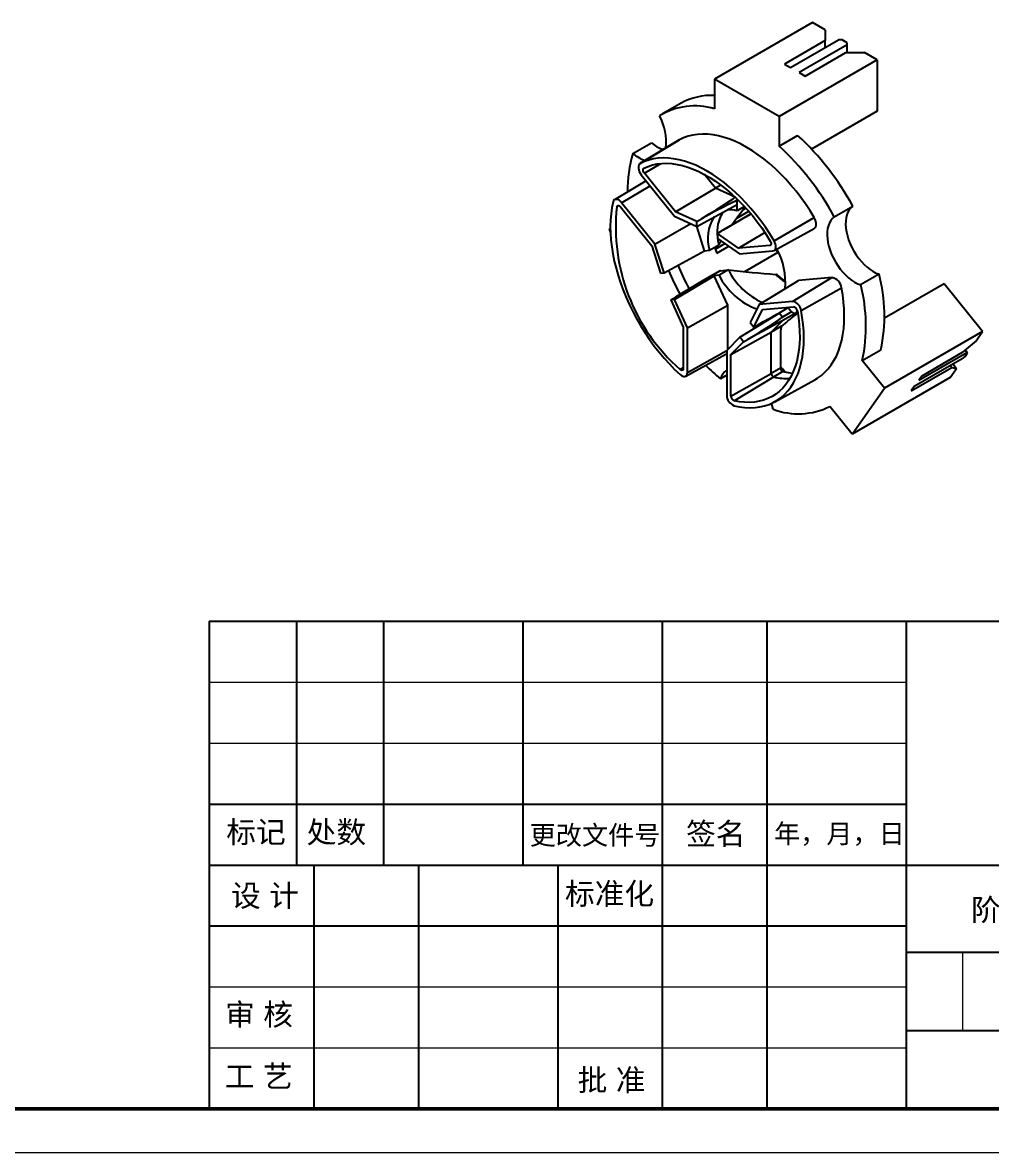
# Model space of a CAD drawing. Header units: millimetres. Extents: x 2522 to 3192, y 1532 to 1650.
# Drawn here: x 3109.1 to 3153.6, y 1531.6 to 1583.5 of the extents above; entities that cross this region are included whole.
import ezdxf

# ---------------------------------------------------------------- set-up
doc = ezdxf.new("R2010")
doc.units = ezdxf.units.MM
for name, color, linetype, lineweight in [('实线', 7, 'Continuous', 25), ('引导线', 6, 'Continuous', 9), ('文本', 3, 'Continuous', 15), ('粗实线', 9, 'Continuous', 50)]:
    doc.layers.add(name, color=color, linetype=linetype, lineweight=lineweight)
doc.styles.get("Standard").update_dxf_attribs({"font": 'arial.ttf'})

msp = doc.modelspace()

# ---------------------------------------------------------------- linework, layer by layer
at = {"color": 7, "linetype": 'Continuous', "lineweight": 25}
for p, q in [((3145.3822, 1583.51), (3140.885, 1580.9138)), ((3145.9656, 1583.1732), (3145.3822, 1583.51)), ((3145.9656, 1583.1732), (3145.9656, 1582.6834)), ((3145.9656, 1582.6834), (3144.0988, 1581.6057)), ((3144.3746, 1581.4465), (3146.5807, 1582.7201)), ((3146.9838, 1582.4874), (3144.7776, 1581.2138)), ((3145.9656, 1582.365), (3145.9656, 1582.6834)), ((3146.7504, 1582.7201), (3146.5807, 1582.7201)), ((3146.9838, 1582.5854), (3146.7504, 1582.7201)), ((3146.9838, 1582.4874), (3146.9838, 1582.5854)), ((3146.9838, 1582.1323), (3146.9838, 1582.4874)), ((3148.352, 1581.7955), (3143.8548, 1579.1993)), ((3145.0534, 1581.0546), (3146.9202, 1582.1323)), ((3146.9202, 1582.1323), (3147.7687, 1582.1323)), ((3148.352, 1581.7955), (3147.7687, 1582.1323)), ((3148.352, 1581.7955), (3148.352, 1579.4439)), ((3144.0988, 1581.6057), (3144.3746, 1581.4465)), ((3140.885, 1580.9138), (3140.885, 1579.5499)), ((3143.8548, 1579.1993), (3140.885, 1580.9138)), ((3144.7776, 1581.2138), (3145.0534, 1581.0546)), ((3139.3488, 1579.8028), (3138.5002, 1579.3129)), ((3143.8548, 1579.1993), (3143.8548, 1577.8354)), ((3148.352, 1579.4439), (3145.3373, 1577.7035)), ((3143.8548, 1577.8354), (3144.7034, 1578.3253)), ((3137.142, 1577.4978), (3137.9905, 1577.9877)), ((3139.2655, 1578.1251), (3137.464, 1577.0331)), ((3137.4703, 1577.0366), (3139.2726, 1578.1291)), ((3139.2726, 1578.1291), (3139.2655, 1578.1251)), ((3139.0961, 1574.8163), (3137.6659, 1576.5955)), ((3137.7407, 1576.248), (3136.2972, 1575.373)), ((3137.5212, 1576.5211), (3139.0544, 1574.6137)), ((3140.9274, 1575.9033), (3140.4145, 1576.5414)), ((3139.0961, 1574.8163), (3140.9274, 1575.9033)), ((3141.1783, 1576.0481), (3140.9274, 1575.9033)), ((3141.8307, 1575.4915), (3140.9274, 1575.9033)), ((3136.5734, 1575.0412), (3138.0037, 1573.262)), ((3138.1528, 1573.3309), (3136.6196, 1575.2383)), ((3140.0683, 1574.1515), (3141.9244, 1575.1532)), ((3141.9244, 1575.1532), (3141.9244, 1575.3399)), ((3141.9244, 1574.8592), (3141.9244, 1575.1532)), ((3142.2653, 1575.056), (3141.9244, 1574.8592)), ((3146.3864, 1574.5842), (3147.2349, 1575.0741)), ((3139.0544, 1574.6137), (3140.0683, 1574.1515)), ((3140.0683, 1574.3731), (3139.0961, 1574.8163)), ((3142.5604, 1574.7189), (3141.4162, 1574.0584)), ((3141.9063, 1574.5242), (3142.4562, 1574.8417)), ((3142.3305, 1574.9842), (3142.2051, 1574.9118)), ((3143.6209, 1573.4859), (3145.4673, 1574.5529)), ((3136.1018, 1574.0581), (3136.0426, 1574.024)), ((3136.0426, 1574.024), (3136.1022, 1574.0293)), ((3136.0426, 1574.024), (3136.1072, 1573.8575)), ((3138.1528, 1573.3309), (3139.7947, 1574.2762)), ((3140.0683, 1574.3731), (3140.2879, 1574.5004)), ((3140.0683, 1574.1515), (3140.0683, 1574.3731)), ((3140.4326, 1573.0305), (3140.0775, 1574.1565)), ((3143.6226, 1573.0448), (3145.4691, 1574.0588)), ((3141.0229, 1573.822), (3141.235, 1573.9537)), ((3141.0229, 1573.822), (3141.0229, 1573.6004)), ((3141.995, 1573.1428), (3141.0229, 1573.822)), ((3141.0229, 1573.6004), (3142.0368, 1572.8921)), ((3141.1968, 1573.4789), (3141.1883, 1573.474)), ((3141.995, 1573.1428), (3143.1967, 1573.8668)), ((3138.0037, 1573.262), (3138.4013, 1572.0013)), ((3138.5675, 1572.0161), (3138.1528, 1573.3309)), ((3138.5675, 1572.0161), (3140.4326, 1573.0305)), ((3140.4326, 1573.0305), (3140.653, 1573.0502)), ((3140.653, 1573.0502), (3141.0773, 1573.2951)), ((3140.892, 1573.1882), (3140.9935, 1572.9265)), ((3141.3692, 1573.3585), (3140.9254, 1573.1023)), ((3140.9935, 1572.9265), (3141.5377, 1573.2407)), ((3143.4253, 1573.2707), (3141.995, 1573.1428)), ((3142.0368, 1572.8921), (3143.57, 1573.0291)), ((3143.7884, 1572.9506), (3143.7291, 1573.1033)), ((3143.7884, 1572.9506), (3142.2602, 1572.0684)), ((3138.4013, 1572.0013), (3138.5675, 1572.0161)), ((3141.1497, 1572.1122), (3140.5549, 1571.7688)), ((3141.1622, 1572.1147), (3140.738, 1571.8698)), ((3141.5227, 1572.1469), (3141.0985, 1571.902)), ((3141.1622, 1572.1147), (3141.5227, 1572.1469)), ((3148.4464, 1571.9516), (3147.5978, 1571.4618)), ((3139.0448, 1570.7859), (3140.878, 1571.8823)), ((3140.878, 1571.8823), (3140.738, 1571.8698)), ((3141.0985, 1571.902), (3140.878, 1571.8823)), ((3141.5002, 1570.5343), (3140.878, 1571.8823)), ((3142.9384, 1570.5683), (3144.7378, 1571.6617)), ((3144.4716, 1570.7054), (3146.28, 1571.7996)), ((3146.28, 1571.7996), (3144.7378, 1571.6617)), ((3151.4308, 1571.5087), (3148.6914, 1569.9273)), ((3153.1944, 1569.3148), (3151.4308, 1571.5087)), ((3138.8786, 1570.771), (3139.089, 1570.9002)), ((3144.8617, 1570.288), (3146.7169, 1571.3321)), ((3139.0448, 1570.7859), (3138.8786, 1570.771)), ((3138.8786, 1570.771), (3139.4531, 1569.5261)), ((3139.644, 1569.4876), (3139.0448, 1570.7859)), ((3139.644, 1569.4876), (3141.5002, 1570.5343)), ((3141.5002, 1568.5003), (3141.5002, 1570.5343)), ((3142.9384, 1570.5683), (3142.5237, 1569.7322)), ((3144.4716, 1570.7054), (3142.9384, 1570.5683)), ((3143.0875, 1570.3271), (3144.5177, 1570.455)), ((3144.2267, 1570.3894), (3144.308, 1570.4363)), ((3144.2757, 1570.4176), (3144.4261, 1570.2305)), ((3142.0464, 1569.0531), (3143.8618, 1570.1598)), ((3142.6899, 1569.5255), (3143.0875, 1570.3271)), ((3143.8618, 1570.1598), (3143.8503, 1570.1741)), ((3144.0019, 1569.9856), (3143.8618, 1570.1598)), ((3144.4261, 1570.2305), (3144.0019, 1569.9856)), ((3144.6147, 1570.1666), (3144.0281, 1569.828)), ((3144.6583, 1570.182), (3144.6147, 1570.1666)), ((3139.4531, 1569.5261), (3139.4531, 1567.6191)), ((3139.644, 1567.4431), (3139.644, 1569.4876)), ((3142.5237, 1569.7322), (3142.6899, 1569.5255)), ((3142.6899, 1569.5255), (3142.9076, 1569.6429)), ((3143.4942, 1569.2877), (3144.0281, 1569.828)), ((3143.9644, 1569.5591), (3143.4942, 1569.2877)), ((3142.0464, 1569.0531), (3141.4472, 1568.4466)), ((3141.638, 1568.2648), (3143.4942, 1569.2877)), ((3141.638, 1568.2648), (3142.2126, 1568.8463)), ((3142.2126, 1568.8463), (3142.0464, 1569.0531)), ((3142.2126, 1568.8463), (3142.434, 1568.9691)), ((3143.4942, 1567.3925), (3143.4942, 1569.2877)), ((3143.9185, 1569.2881), (3143.9185, 1567.6375)), ((3153.1944, 1569.3148), (3148.6972, 1566.7186)), ((3152.9027, 1568.8998), (3152.2663, 1568.353)), ((3152.9027, 1568.8998), (3153.1944, 1569.3148)), ((3141.4472, 1568.4466), (3141.4472, 1566.4022)), ((3147.6744, 1567.991), (3148.5229, 1568.4809)), ((3150.2617, 1567.0792), (3152.4679, 1568.3528)), ((3152.2663, 1568.353), (3150.3996, 1567.2754)), ((3152.4679, 1568.3528), (3152.3854, 1568.4553)), ((3152.3936, 1568.1754), (3152.5103, 1568.3414)), ((3152.4051, 1568.4723), (3152.5103, 1568.3414)), ((3152.5103, 1568.3414), (3152.4679, 1568.3528)), ((3139.564, 1567.2702), (3141.4106, 1568.2842)), ((3141.638, 1566.3577), (3141.638, 1568.2648)), ((3148.6972, 1566.7186), (3147.6744, 1567.991)), ((3152.2663, 1568.0661), (3150.0602, 1566.7925)), ((3151.8387, 1567.8192), (3152.0012, 1567.617)), ((3152.2663, 1568.0661), (3152.3936, 1568.1754)), ((3141.4472, 1567.3125), (3141.1585, 1567.1458)), ((3141.638, 1566.3577), (3143.4942, 1567.3925)), ((3143.9185, 1567.6375), (3143.4942, 1567.3925)), ((3144.0281, 1567.4804), (3143.6039, 1567.2355)), ((3149.9223, 1566.5963), (3151.789, 1567.6739)), ((3150.3996, 1567.2754), (3150.2617, 1567.0792)), ((3151.7095, 1567.202), (3152.0012, 1567.617)), ((3151.725, 1567.7536), (3151.789, 1567.6739)), ((3151.789, 1567.6739), (3152.0012, 1567.617)), ((3141.7889, 1566.1418), (3143.6039, 1567.2355)), ((3143.6488, 1566.0915), (3145.4954, 1567.1055)), ((3151.7095, 1567.202), (3147.2123, 1564.6058)), ((3150.0602, 1566.7925), (3149.9223, 1566.5963)), ((3147.2123, 1564.6058), (3148.6972, 1566.7186)), ((3147.2123, 1564.6058), (3146.1894, 1565.8783))]:
    msp.add_line(p, q, dxfattribs=at)
at = {"color": 8, "linetype": 'Continuous', "lineweight": 25}
for p, q in [((3137.6659, 1576.5955), (3138.4229, 1577.0381)), ((3136.6196, 1575.2383), (3137.9344, 1576.007)), ((3136.4014, 1575.0541), (3136.4912, 1575.1038)), ((3141.8341, 1575.4934), (3141.8307, 1575.4915)), ((3141.9674, 1575.3647), (3141.9244, 1575.3399)), ((3143.4253, 1573.2707), (3143.4693, 1573.2974)), ((3139.644, 1567.4431), (3141.451, 1568.4505)), ((3139.3023, 1567.5773), (3139.4531, 1567.6663))]:
    msp.add_line(p, q, dxfattribs=at)
at = {"color": 7, "linetype": 'Continuous', "lineweight": 25, "flags": 128}
for points in [[(3145.4673, 1574.5529), (3145.2721, 1574.8693), (3145.0669, 1575.1779), (3144.8523, 1575.4776), (3144.6292, 1575.7674), (3144.3983, 1576.0463), (3144.1603, 1576.3133), (3143.9162, 1576.5675), (3143.6667, 1576.8081), (3143.4128, 1577.0341), (3143.1552, 1577.2449), (3142.895, 1577.4396), (3142.6329, 1577.6177), (3142.3699, 1577.7784), (3142.1069, 1577.9213), (3141.8449, 1578.0458), (3141.5846, 1578.1516), (3141.3271, 1578.2382), (3141.0731, 1578.3054), (3140.8236, 1578.3528), (3140.5795, 1578.3805), (3140.3416, 1578.3882), (3140.1107, 1578.3759), (3139.8875, 1578.3437), (3139.673, 1578.2917), (3139.4678, 1578.2201), (3139.2726, 1578.1291)], [(3143.6209, 1573.4859), (3143.4271, 1573.8001), (3143.2233, 1574.1065), (3143.0103, 1574.404), (3142.7888, 1574.6918), (3142.5595, 1574.9687), (3142.3233, 1575.2338), (3142.0809, 1575.4862), (3141.8332, 1575.7251), (3141.581, 1575.9495), (3141.3253, 1576.1587), (3141.0669, 1576.3521), (3140.8067, 1576.5289), (3140.5456, 1576.6885), (3140.2845, 1576.8303), (3140.0243, 1576.954), (3139.7659, 1577.059), (3139.5101, 1577.145), (3139.258, 1577.2117), (3139.0103, 1577.2588), (3138.7679, 1577.2863), (3138.5317, 1577.2939), (3138.3024, 1577.2817), (3138.0809, 1577.2498), (3137.8678, 1577.1981), (3137.6641, 1577.127), (3137.4703, 1577.0366)], [(3137.4703, 1577.0366), (3137.4312, 1577.0046), (3137.4041, 1576.9568), (3137.3902, 1576.8958), (3137.3905, 1576.8249), (3137.4049, 1576.7478), (3137.4325, 1576.6687), (3137.472, 1576.5917), (3137.5212, 1576.5211)], [(3137.6659, 1576.5955), (3137.6441, 1576.6269), (3137.6267, 1576.661), (3137.6145, 1576.6961), (3137.6083, 1576.7302), (3137.6084, 1576.7616), (3137.6148, 1576.7884), (3137.6271, 1576.8093), (3137.6447, 1576.823)], [(3137.6447, 1576.823), (3137.8365, 1576.9068), (3138.0382, 1576.9713), (3138.2489, 1577.0163), (3138.4678, 1577.0416), (3138.6943, 1577.0471), (3138.9274, 1577.0329), (3139.1664, 1576.9989), (3139.4103, 1576.9453), (3139.6583, 1576.8722), (3139.9095, 1576.78), (3140.163, 1576.669), (3140.4179, 1576.5396), (3140.6733, 1576.3921), (3140.9281, 1576.2273), (3141.1817, 1576.0456), (3141.4329, 1575.8478), (3141.6809, 1575.6345), (3141.9248, 1575.4064), (3142.1638, 1575.1646), (3142.3969, 1574.9097), (3142.6233, 1574.6427), (3142.8423, 1574.3646), (3143.053, 1574.0763), (3143.2546, 1573.779), (3143.4465, 1573.4737)], [(3136.2295, 1575.2713), (3136.1747, 1575.0079), (3136.1351, 1574.7327), (3136.1106, 1574.4465), (3136.1015, 1574.1503), (3136.1078, 1573.8451), (3136.1293, 1573.532), (3136.1662, 1573.2121), (3136.2181, 1572.8865), (3136.285, 1572.5563), (3136.3667, 1572.2226), (3136.4628, 1571.8866), (3136.5729, 1571.5495), (3136.6968, 1571.2124), (3136.8341, 1570.8765), (3136.9841, 1570.543), (3137.1464, 1570.2129), (3137.3205, 1569.8875), (3137.5057, 1569.5679), (3137.7014, 1569.2551), (3137.907, 1568.9503), (3138.1217, 1568.6544), (3138.3447, 1568.3687), (3138.5754, 1568.0939), (3138.8128, 1567.8311), (3139.0562, 1567.5811), (3139.3048, 1567.3449)], [(3136.6196, 1575.2383), (3136.5633, 1575.2988), (3136.503, 1575.3461), (3136.4417, 1575.3775), (3136.383, 1575.3913), (3136.3297, 1575.3869), (3136.2849, 1575.3645), (3136.2509, 1575.3253), (3136.2295, 1575.2713)], [(3136.4014, 1575.0541), (3136.4105, 1575.0784), (3136.4254, 1575.0961), (3136.4451, 1575.1064), (3136.4686, 1575.1086), (3136.4946, 1575.1026), (3136.5217, 1575.0889), (3136.5485, 1575.068), (3136.5734, 1575.0412)], [(3147.2349, 1575.0741), (3147.1472, 1574.9997), (3147.0719, 1574.9079), (3147.0099, 1574.7997), (3146.9618, 1574.6765), (3146.9283, 1574.5397), (3146.9098, 1574.391), (3146.9065, 1574.2321), (3146.9184, 1574.0649), (3146.9454, 1573.8916), (3146.9872, 1573.714), (3147.0432, 1573.5344), (3147.1129, 1573.3549), (3147.1953, 1573.1777), (3147.2895, 1573.0048), (3147.3943, 1572.8384), (3147.5085, 1572.6804), (3147.6308, 1572.5327), (3147.7596, 1572.3972), (3147.8934, 1572.2754), (3148.0307, 1572.1687), (3148.1697, 1572.0785), (3148.3088, 1572.0059), (3148.4464, 1571.9516)], [(3145.4691, 1574.0588), (3145.5096, 1574.0919), (3145.5405, 1574.1448), (3145.5566, 1574.2126), (3145.5569, 1574.2917), (3145.5414, 1574.3779), (3145.511, 1574.4666), (3145.4673, 1574.5529)], [(3146.3864, 1574.5842), (3146.2987, 1574.5098), (3146.2234, 1574.418), (3146.1613, 1574.3098), (3146.1133, 1574.1866), (3146.0798, 1574.0498), (3146.0613, 1573.9011), (3146.058, 1573.7422), (3146.0699, 1573.5751), (3146.0969, 1573.4017), (3146.1387, 1573.2242), (3146.1947, 1573.0446), (3146.2643, 1572.8651), (3146.3467, 1572.6878), (3146.4409, 1572.515), (3146.5458, 1572.3485), (3146.66, 1572.1906), (3146.7822, 1572.0429), (3146.911, 1571.9073), (3147.0449, 1571.7855), (3147.1821, 1571.6789), (3147.3211, 1571.5887), (3147.4603, 1571.516), (3147.5978, 1571.4618)], [(3141.0286, 1573.5965), (3141.0403, 1573.5039), (3141.0773, 1573.2951)], [(3143.57, 1573.0291), (3143.6192, 1573.043), (3143.6587, 1573.0744), (3143.6863, 1573.1216), (3143.7007, 1573.1821), (3143.7009, 1573.2528), (3143.6871, 1573.3297), (3143.66, 1573.4088), (3143.6209, 1573.4859)], [(3143.4465, 1573.4737), (3143.4641, 1573.4396), (3143.4764, 1573.4045), (3143.4828, 1573.3703), (3143.4829, 1573.3389), (3143.4767, 1573.3119), (3143.4645, 1573.2909), (3143.4471, 1573.2769), (3143.4253, 1573.2707)], [(3145.4954, 1567.1055), (3145.6181, 1567.1784), (3145.7934, 1567.3037), (3145.9569, 1567.4474), (3146.1081, 1567.6088), (3146.2462, 1567.7876), (3146.371, 1567.983), (3146.482, 1568.1944), (3146.5788, 1568.4211), (3146.661, 1568.6622), (3146.7284, 1568.917), (3146.7807, 1569.1845), (3146.8178, 1569.4639), (3146.8396, 1569.7541), (3146.8458, 1570.0542), (3146.8367, 1570.3632), (3146.8121, 1570.6798), (3146.7721, 1571.0032), (3146.7169, 1571.3321)], [(3141.7863, 1565.9124), (3142.0349, 1565.8616), (3142.2784, 1565.8305), (3142.5158, 1565.8191), (3142.7465, 1565.8276), (3142.9695, 1565.8558), (3143.1842, 1565.9038), (3143.3897, 1565.9713), (3143.5855, 1566.0581), (3143.7707, 1566.1639), (3143.9448, 1566.2883), (3144.1071, 1566.4309), (3144.2571, 1566.5913), (3144.3943, 1566.7687), (3144.5182, 1566.9628), (3144.6284, 1567.1727), (3144.7245, 1567.3977), (3144.8061, 1567.6371), (3144.873, 1567.8901), (3144.925, 1568.1557), (3144.9618, 1568.4331), (3144.9834, 1568.7213), (3144.9897, 1569.0192), (3144.9805, 1569.326), (3144.9561, 1569.6404), (3144.9164, 1569.9615), (3144.8617, 1570.288)], [(3144.6898, 1570.2693), (3144.7397, 1569.9513), (3144.7746, 1569.6391), (3144.7942, 1569.3338), (3144.7985, 1569.0365), (3144.7874, 1568.7483), (3144.7611, 1568.4702), (3144.7196, 1568.2032), (3144.663, 1567.9483), (3144.5916, 1567.7064), (3144.5056, 1567.4784), (3144.4054, 1567.2651), (3144.2912, 1567.0673), (3144.1635, 1566.8856), (3144.0228, 1566.7208), (3143.8696, 1566.5734), (3143.7043, 1566.444), (3143.5277, 1566.333), (3143.3404, 1566.2408), (3143.1429, 1566.1678), (3142.9361, 1566.1142), (3142.7207, 1566.0802), (3142.4975, 1566.066), (3142.2672, 1566.0715), (3142.0307, 1566.0968), (3141.7889, 1566.1418)], [(3141.4106, 1568.2842), (3141.4313, 1568.2981), (3141.4472, 1568.313)], [(3139.4531, 1567.6191), (3139.45, 1567.5897), (3139.4406, 1567.5656), (3139.4257, 1567.5481), (3139.4059, 1567.538), (3139.3823, 1567.536), (3139.3562, 1567.5422), (3139.3291, 1567.5562), (3139.3023, 1567.5773)], [(3139.3048, 1567.3449), (3139.3653, 1567.2983), (3139.4265, 1567.2675), (3139.4851, 1567.2544), (3139.538, 1567.2595), (3139.5825, 1567.2826), (3139.616, 1567.3224), (3139.6369, 1567.3769), (3139.644, 1567.4431)], [(3144.0281, 1567.4804), (3144.2682, 1567.4358), (3144.4769, 1567.4125)], [(3143.5814, 1565.7471), (3143.5315, 1565.9261), (3143.5007, 1566.0176)]]:
    msp.add_lwpolyline(points, dxfattribs=at)
at = {"color": 7, "linetype": 'Continuous', "lineweight": 25}
for centre, radius, start, end in [((3140.7455, 1577.3054), 2.8614, 87.20632, 119.21818), ((3139.9836, 1576.5765), 3.107, 73.13571, 121.64625), ((3136.3953, 1578.0554), 2.2791, 352.41658, 30.77353), ((3136.2526, 1569.134), 12.4858, 28.40788, 47.40353), ((3139.0838, 1579.2635), 1.6802, 229.40548, 250.67659), ((3135.4041, 1568.6441), 12.4858, 28.40788, 47.40353), ((3142.6939, 1575.8278), 5.7976, 163.25874, 180.9017), ((3138.1946, 1578.705), 1.6016, 228.91542, 252.23759), ((3145.0672, 1574.1151), 8.7165, 173.816, 228.59536), ((3142.4501, 1573.5806), 1.8737, 147.68116, 196.44324), ((3142.6911, 1573.8942), 1.6856, 147.50414, 188.23437), ((3141.5778, 1573.7008), 1.2091, 73.34122, 95.41252), ((3140.882, 1571.5606), 3.262, 355.31716, 28.45319), ((3148.1435, 1575.9537), 10.1189, 202.20784, 209.1249), ((3148.6056, 1576.2169), 10.1609, 202.29336, 209.07248), ((3144.4341, 1573.6348), 3.2695, 207.06932, 245.61479), ((3141.1831, 1570.0553), 7.5068, 347.8934, 14.63246), ((3143.9071, 1573.3059), 3.14, 206.55779, 249.99207), ((3146.1826, 1571.2707), 0.5378, 6.55817, 79.56951), ((3140.3346, 1569.5654), 7.5068, 347.8934, 14.63246), ((3144.3847, 1570.2332), 0.4801, 6.55818, 79.5695), ((3144.4791, 1570.2467), 0.2119, 6.12543, 79.50391), ((3147.9351, 1575.1988), 10.5249, 224.88248, 229.91916), ((3141.8498, 1566.9434), 0.7204, 123.98166, 163.68101), ((3143.6662, 1567.3958), 0.172, 181.10328, 248.75827), ((3141.1922, 1565.3415), 3.6075, 36.02557, 40.91112), ((3144.0905, 1567.6408), 0.172, 181.10328, 248.75827), ((3144.2607, 1570.0544), 2.8944, 256.88442, 271.736), ((3141.9868, 1566.4136), 0.5398, 181.20623, 248.19602), ((3141.8746, 1566.3623), 0.2366, 181.10347, 248.75803), ((3144.7327, 1568.8485), 3.3082, 249.63374, 296.12481)]:
    msp.add_arc(centre, radius, start, end, dxfattribs=at)
at = {"color": 8, "linetype": 'Continuous', "lineweight": 25}
msp.add_arc((3145.7117, 1574.1319), 2.985, 227.1224, 238.49539, dxfattribs=at)
at = {"color": 7, "linetype": 'Continuous', "lineweight": 25}
for centre, major_axis, ratio, start_param, end_param in [((3136.9784, 1572.5826), (4.8529, 2.9084), 0.0135011, 5.4547255, 6.2924836), ((3136.9784, 1572.5826), (4.9459, 2.7581), 0.0151125, 6.274758, 7.1125161), ((3138.039, 1571.9703), (4.8706, 2.8981), 0.016554, 0.3652779, 0.8452344), ((3142.1302, 1572.609), (2.4295, 3.9866), 0.2690752, 1.0928152, 1.3258542), ((3138.039, 1571.9703), (4.7762, 2.8561), 0.0151123, 0.7764428, 0.8287214), ((3142.1302, 1572.609), (2.4295, 3.9866), 0.2690752, 1.5175498, 1.5626632), ((3141.3516, 1572.0902), (0.2031, -0.0206), 0.073042, 2.7788773, 3.0405954), ((3142.2175, 1572.384), (4.223, -0.4281), 0.072975, 4.5545304, 5.0735789), ((3135.9192, 1568.9541), (4.8193, 2.9155), 0.0057553, 0.0117667, 0.8495247), ((3139.6286, 1567.8735), (4.9388, 2.7223), 0.0078531, 5.4341105, 5.9530872), ((3139.0982, 1567.1189), (4.9038, 2.8664), 0.0204228, 5.4484749, 6.2862329), ((3144.5307, 1570.255), (0.123, -0.0553), 0.6239313, 4.0279068, 5.7034229), ((3139.0982, 1567.1189), (4.9301, 2.7095), 0.0035939, 6.2710935, 7.1088516)]:
    msp.add_ellipse(centre, major_axis=major_axis, ratio=ratio, start_param=start_param, end_param=end_param, dxfattribs=at)
for points, knots in [([(3143.6806, 1571.9444), (3143.6923, 1571.9436), (3143.7039, 1571.9426), (3143.7143, 1571.9414), (3143.723, 1571.9405), (3143.7312, 1571.9394), (3143.7378, 1571.9383)], [0, 0, 0, 0, 0.00006050247, 0.00006050247, 0.00006050247, 0.00011136818, 0.00011136818, 0.00011136818, 0.00011136818]), ([(3143.7635, 1571.9251), (3143.7631, 1571.9257), (3143.7569, 1571.9341), (3143.747, 1571.9363), (3143.7378, 1571.9383)], [0, 0, 0, 0, 0.0638452, 1, 1, 1, 1]), ([(3144.1442, 1571.634), (3144.1252, 1571.6459), (3144.0549, 1571.6896), (3143.9339, 1571.781), (3143.8263, 1571.869), (3143.7703, 1571.9198), (3143.764, 1571.9256)], [0, 0, 0, 0, 0.1488882, 0.5488901, 0.94921, 1, 1, 1, 1]), ([(3144.679, 1570.1336), (3144.6431, 1570.1102), (3144.6067, 1570.084), (3144.5375, 1570.0328), (3144.5044, 1570.0074), (3144.4072, 1569.9317), (3144.3464, 1569.8826), (3144.1716, 1569.7391), (3144.0636, 1569.647), (3143.9644, 1569.5591)], [0, 0, 0, 0, 0.125, 0.125, 0.25, 0.25, 0.5, 0.5, 1, 1, 1, 1]), ([(3144.7002, 1570.1921), (3144.6992, 1570.1921), (3144.6899, 1570.1923), (3144.6732, 1570.1868), (3144.6583, 1570.182)], [0, 0, 0, 0, 0.11262488, 1, 1, 1, 1]), ([(3143.9644, 1569.5591), (3143.9493, 1569.5121), (3143.9379, 1569.4657), (3143.9224, 1569.3742), (3143.9185, 1569.33), (3143.9185, 1569.2881)], [0, 0, 0, 0, 0.5, 0.5, 1, 1, 1, 1])]:
    msp.add_open_spline(points, degree=3, knots=knots, dxfattribs=at)
at = {"color": 8, "linetype": 'Continuous', "lineweight": 25}
msp.add_open_spline([(3144.6583, 1570.182), (3144.6617, 1570.2095), (3144.6662, 1570.2461), (3144.6833, 1570.2713), (3144.6875, 1570.2775)], degree=3, knots=[0, 0, 0, 0, 0.753874, 1, 1, 1, 1], dxfattribs=at)
at = {"color": 7, "linetype": 'Continuous', "lineweight": 25}
msp.add_open_spline([(3144.7049, 1570.1505), (3144.6963, 1570.1448), (3144.6876, 1570.1392), (3144.679, 1570.1336)], degree=3, dxfattribs=at)
at = {"layer": '实线'}
for p, q in [((3117.6796, 1556.0143), (3189.6796, 1556.0143)), ((3117.6871, 1556.0143), (3117.6871, 1533.6143)), ((3121.6871, 1556.0143), (3121.6871, 1544.8143)), ((3125.6871, 1556.0143), (3125.6871, 1544.8143)), ((3132.0871, 1556.0143), (3132.0871, 1544.8143)), ((3138.4871, 1556.0143), (3138.4871, 1533.6143)), ((3143.2871, 1556.0143), (3143.2871, 1533.6143)), ((3149.6871, 1556.0143), (3149.6871, 1533.6143)), ((3117.6796, 1547.6143), (3149.6871, 1547.6143)), ((3117.6796, 1544.8143), (3149.6871, 1544.8143)), ((3122.4871, 1544.8143), (3122.4871, 1533.6143)), ((3127.2871, 1544.8143), (3127.2871, 1533.6143)), ((3133.6871, 1544.8143), (3133.6871, 1533.6143)), ((3149.6871, 1544.8143), (3169.6796, 1544.8143)), ((3117.6796, 1542.0143), (3149.6871, 1542.0143)), ((3149.6871, 1540.8143), (3189.6796, 1540.8143)), ((3149.6871, 1537.2143), (3169.6796, 1537.2143)), ((3117.6796, 1533.6143), (3189.6796, 1533.6143))]:
    msp.add_line(p, q, dxfattribs=at)
at = {"layer": '引导线'}
for p, q in [((3117.6796, 1553.2143), (3149.6871, 1553.2143)), ((3117.6796, 1550.4143), (3149.6871, 1550.4143)), ((3117.6796, 1539.2143), (3149.6871, 1539.2143)), ((3117.6796, 1536.4143), (3149.6871, 1536.4143)), ((3023.6796, 1531.6143), (3191.6796, 1531.6143))]:
    msp.add_line(p, q, dxfattribs=at)
at = {"layer": '文本', "ltscale": 0.2}
msp.add_line((3152.2796, 1540.8143), (3152.2796, 1537.2143), dxfattribs=at)
at = {"layer": '粗实线'}
msp.add_line((3033.6796, 1533.6143), (3189.6796, 1533.6143), dxfattribs=at)

# ---------------------------------------------------------------- texts
at = {"layer": '文本', "ltscale": 0.2, "attachment_point": 5}
for s, insert, char_height, width in [('标记', (3119.8333, 1546.2778), 1, 5.80464), ('处数', (3123.5212, 1546.2691), 1, 5.80464), ('更改文件号', (3135.4001, 1546.1366), 0.88, 12.875266), ('签名', (3140.946, 1546.2003), 1, 5.80464), ('年，月，日', (3146.6229, 1546.1917), 0.88, 5.80464), ('设 计', (3120.2423, 1543.3503), 1, 5.80464), ('标准化', (3136.068, 1543.4413), 1, 5.80464), ('阶段标记', (3155.3903, 1542.6993), 1, 5.80464), ('审 核', (3119.969, 1537.8941), 1, 5.80464), ('工 艺', (3119.9531, 1535.075), 1, 5.80464), ('批 准', (3136.1591, 1534.8885), 1, 5.80464)]:
    msp.add_mtext(s, dxfattribs=dict(at, insert=insert, char_height=char_height, width=width))

doc.saveas('drawing.dxf')
